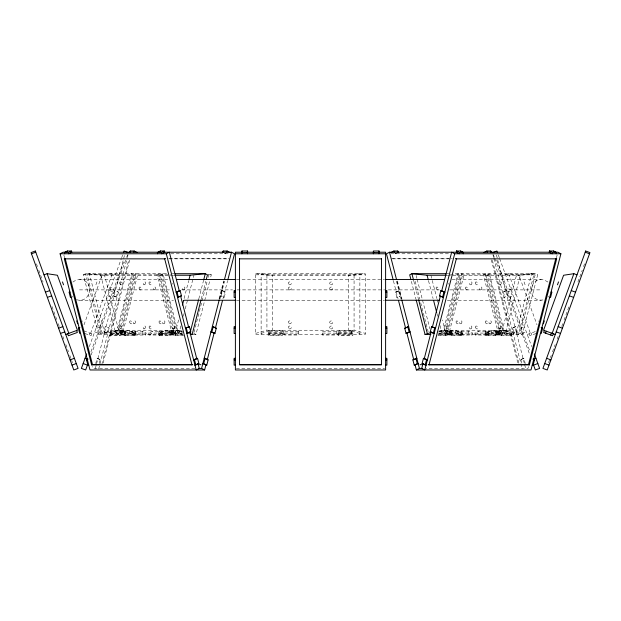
<?xml version="1.0" encoding="UTF-8"?>
<svg xmlns="http://www.w3.org/2000/svg" width="621" height="621" viewBox="0 0 621 621"><rect width="100%" height="100%" fill="white"/><g stroke="black" fill="none" stroke-linecap="round" stroke-linejoin="round"><path stroke-width="0.47" stroke-dasharray="3.1 2.33" d="M95.735 363.549L97.086 358.309L101.013 359.877L97.086 358.309M103.886 331.878L107.813 333.438L103.886 331.878L105.236 326.646L109.164 328.206L105.236 326.646M113.162 295.829L117.09 297.389L113.162 295.829L114.512 290.597L118.44 292.157L114.512 290.597M95.378 368.416L96.34 364.667M96.581 363.727L124.557 255.029M99.22 363.363L100.113 359.877M106.921 333.438L108.264 328.206M116.197 297.389L117.548 292.157M98.654 369.037L127.111 258.46M127.352 257.521L128.073 254.711M101.821 364.48L128.632 260.3M103.133 363.029L129.704 259.78M116.282 333.353L131.636 273.698L133.841 274.831L118.487 334.486L116.282 333.353L118.137 330.232L132.289 275.25L131.636 273.698M120.094 333.353L135.448 273.698L137.652 274.831L122.298 334.486L120.094 333.353L121.949 330.232L136.1 275.25L135.448 273.698M119.069 332.468L125.411 335.728L125.908 333.78L135.883 333.78L129.541 330.519L115.203 330.519L108.861 333.78L109.366 335.728L119.341 335.728L125.683 332.468L125.178 330.519L118.836 333.78L108.861 333.78M109.366 335.728L115.708 332.468L129.044 332.468L129.541 330.519M134.757 335.022L135.262 333.073L131.675 331.226L131.171 333.174L134.757 335.022L122.353 335.022L121.848 333.073L125.434 331.226L125.939 333.174L122.353 335.022M125.411 335.728L135.386 335.728L136.139 333.073L132.552 331.226L132.056 333.174L135.634 335.022L145.617 335.022L146.114 333.073L142.535 331.226L114.575 331.226L110.996 333.073L111.493 335.022L121.468 335.022L125.054 333.174L124.557 331.226L120.971 333.073L121.468 335.022M142.535 331.226L142.03 333.174L145.617 335.022M172.281 335.022L172.778 333.073L169.199 331.226L168.695 333.174L172.281 335.022L159.876 335.022L159.372 333.073L162.958 331.226L163.455 333.174L159.876 335.022M173.158 335.022L173.663 333.073L170.076 331.226L169.572 333.174L173.158 335.022L183.133 335.022L179.554 333.174L180.051 331.226L182.201 332.336M178.576 319.978L175.937 330.232L182.465 331.692M184.095 298.546L188.652 280.839M175.79 333.78L169.448 330.519L168.951 332.468L175.293 335.728L175.79 333.78L182.139 333.78M180.051 331.226L152.098 331.226L148.512 333.073L149.017 335.022L158.992 335.022L162.578 333.174L162.073 331.226L158.487 333.073L159.248 335.728L165.59 332.468L178.926 332.468L179.43 330.519L182.597 332.15M166.521 273.698L85.535 273.698L83.33 274.831L98.685 334.486L100.889 333.353L114.877 330.232L179.756 330.232L180.952 325.575M183.35 316.252L184.072 313.458M185.268 308.8L187.666 299.477M187.907 298.546L193.907 275.25M198.805 298.864L203.362 281.15M201.251 299.066L205.807 281.36M193.985 332.421L207.181 281.15M208.136 277.424L209.098 273.698L211.303 274.831L210.34 278.557M193.038 334.486L195.949 334.486L210.1 279.489M219.081 298.779L223.669 280.948M219.438 299.066L224.026 281.266M219.904 299.206L224.499 281.367M221.169 295.829L222.52 290.597L225.547 292.157L224.204 297.389L220.276 295.829L224.204 297.389M222.955 298.755L227.542 280.948M442.649 333.353L458.003 273.698L460.208 274.831L444.853 334.486L442.649 333.353L444.504 330.232L458.655 275.25L458.003 273.698M446.468 333.353L461.822 273.698L464.027 274.831L448.673 334.486L446.468 333.353L448.323 330.232L462.474 275.25L461.822 273.698M452.282 333.78L445.94 330.519L445.436 332.468L451.777 335.728L452.282 333.78L462.257 333.78L455.915 330.519L441.57 330.519L438.403 332.15M438.907 334.098L442.074 332.468L455.41 332.468L455.915 330.519M461.124 335.022L461.628 333.073L458.042 331.226L457.545 333.174L461.124 335.022L448.719 335.022L448.222 333.073L451.801 331.226L452.305 333.174L448.719 335.022M451.777 335.728L461.752 335.728L462.513 333.073L458.927 331.226L458.422 333.174L462.008 335.022L471.983 335.022L472.488 333.073L468.902 331.226L440.949 331.226L438.799 332.336M468.902 331.226L468.397 333.174L471.983 335.022M498.647 335.022L499.152 333.073L495.566 331.226L495.061 333.174L498.647 335.022L486.243 335.022L485.738 333.073L489.325 331.226L489.829 333.174L486.243 335.022M499.532 335.022L500.029 333.073L496.443 331.226L495.946 333.174L499.532 335.022L509.507 335.022L510.004 333.073L506.425 331.226L478.465 331.226L474.886 333.073L475.383 335.022L485.366 335.022L488.944 333.174L488.448 331.226L484.861 333.073L485.614 335.728L495.589 335.728L501.931 332.468M501.659 335.728L502.164 333.78L512.139 333.78L511.634 335.728L501.659 335.728L495.317 332.468L495.822 330.519L502.164 333.78M485.614 335.728L491.956 332.468L505.292 332.468L505.797 330.519L512.139 333.78M439.381 330.651L441.244 330.232L506.123 330.232L520.274 275.25L535.465 273.698L537.67 274.831L522.315 334.486L438.558 334.486M506.425 331.226L505.921 333.174L509.507 335.022M516.299 333.353L531.654 273.698L533.858 274.831L518.504 334.486L516.299 333.353L502.311 330.232L516.462 275.25L531.654 273.698M522.315 334.486L520.111 333.353L535.465 273.698L454.479 273.698M528.448 366.537L527.966 368.416L426.161 368.416M556.424 257.839L557.146 255.029M82.593 321.406L82.772 320.902M95.906 284.822L96.961 281.911M83.998 324.822L102.038 275.25L112.323 273.698L115.436 274.831M89.114 335.022L89.828 333.073M90.604 333.353L112.323 273.698M91.776 333.78L91.07 335.728L84.891 333.485M89.308 346.627L121.359 258.569M121.685 257.661L122.679 254.936M90.961 351.789L124.285 260.23M91.14 354.933L126.311 258.313M126.637 257.405L127.631 254.688M548.56 362.664L551.2 355.414M552.519 351.789L555.158 344.539M557.138 339.097L558.124 336.38M561.757 326.405L562.75 323.688M564.07 320.063L569.015 306.464M577.926 281.988L582.211 270.205M583.53 266.58L584.524 263.855M159.178 273.698L158.526 275.25L172.677 330.232L174.532 333.353L172.327 334.486L156.973 274.831L159.178 273.698L174.532 333.353M162.997 273.698L162.345 275.25L176.496 330.232L178.351 333.353L176.147 334.486L160.792 274.831L162.997 273.698L178.351 333.353M485.552 273.698L484.9 275.25L499.051 330.232L500.906 333.353L498.702 334.486L483.348 274.831L485.552 273.698L500.906 333.353M489.364 273.698L488.711 275.25L502.863 330.232L504.718 333.353L502.513 334.486L487.159 274.831L489.364 273.698L504.718 333.353M72.882 282.089L75.692 280.234L79.511 279.512L168.718 279.512M89.346 273.698L87.142 274.831L102.496 334.486L104.701 333.353L118.689 330.232L104.538 275.25L89.346 273.698L104.701 333.353M71.322 297.389L72.836 296.605M111.493 335.022L115.079 333.174L114.575 331.226M149.017 335.022L152.603 333.174L152.098 331.226M179.43 330.519L165.085 330.519L158.743 333.78L168.718 333.78L175.06 330.519L175.564 332.468L169.222 335.728L159.248 335.728M394.995 253.779L396.509 252.995M395.119 253.779L396.633 252.995M395.453 292.157L399.381 290.597L395.453 292.157L396.796 297.389L400.724 295.829L396.796 297.389M506.488 290.597L502.56 292.157L506.488 290.597L507.838 295.829L503.91 297.389L507.838 295.829M438.861 333.78L445.21 333.78L451.552 330.519L452.049 332.468L445.707 335.728L437.549 335.728M447.842 335.022L451.428 333.174L450.924 331.226L447.337 333.073L447.842 335.022L437.867 335.022L441.446 333.174L440.949 331.226M475.383 335.022L478.97 333.174L478.465 331.226M505.797 330.519L491.459 330.519L485.117 333.78L495.092 333.78L501.434 330.519M515.764 326.646L511.836 328.206L515.764 326.646L517.114 331.878L513.187 333.438L517.114 331.878M523.914 358.309L519.987 359.877L523.914 358.309L525.265 363.549M505.564 274.831L508.677 273.698L518.962 275.25L537.002 324.822M507.008 292.157L511.3 290.597M508.91 297.389L513.202 295.829M520.126 328.206L524.419 326.646M522.036 333.438L526.321 331.878M527.276 334.486L537.297 330.846M536.109 333.485L529.93 335.728L529.224 333.78M255.728 333.353L266.929 330.232L354.071 330.232L365.272 333.353M261.123 333.353L272.324 330.232L272.324 275.25L261.123 273.698L261.123 334.486M438.535 331.692L445.063 330.232L442.424 319.978M76.453 299.671C91.271 304.228 95.067 279.792 79.511 279.512M547.986 282.089C529.628 269.894 523.604 304.88 545.168 299.532M255.728 273.698L266.929 275.25L354.071 275.25L365.272 273.698L365.272 334.486L255.728 334.486L255.728 273.698L365.272 273.698M170.806 253.779L229.941 253.779M391.059 253.779L450.194 253.779M168.679 258.421L229.467 258.421M391.533 258.421L452.321 258.421M169.51 258.848L228.365 258.848M392.635 258.848L451.49 258.848M172.273 273.698L174.276 273.698M446.724 273.698L448.727 273.698M83.33 274.831L170.666 274.831M208.392 274.831L211.303 274.831M255.728 274.831L365.272 274.831M450.334 274.831L537.67 274.831M100.889 333.353L85.535 273.698L100.726 275.25L173.709 275.25M447.291 275.25L520.274 275.25M236.624 279.512L384.236 279.512M452.142 279.512L541.357 279.512M79.511 289.883L171.132 289.883M181.72 289.883L232.495 289.883M237.09 289.883L384.694 289.883M388.373 289.883L439.148 289.883M449.736 289.883L541.357 289.883M222.52 290.597L221.619 290.597L225.547 292.157M79.511 300.254L173.515 300.254M236.624 300.254L384.236 300.254M447.345 300.254L541.357 300.254M268.171 332.468L282.283 332.468M338.717 332.468L352.829 332.468M110.996 333.073L146.114 333.073M148.512 333.073L182.729 333.073M269.235 333.073L283.347 333.174M284.589 333.073L298.701 333.073M322.299 333.073L336.411 333.174M337.653 333.073L351.765 333.174M438.271 333.073L472.488 333.073M474.886 333.073L510.004 333.073M268.171 333.78L282.283 333.78M338.717 333.78L352.829 333.78M98.685 334.486L182.442 334.486M175.293 335.728L183.451 335.728M199.279 364.48L201.204 364.48M419.796 364.48L421.721 364.48M199.139 364.907L201.072 364.907M419.928 364.907L421.861 364.907M194.839 368.416L93.034 368.416L92.552 366.537M236.36 368.416L384.64 368.416M506.123 330.232L520.111 333.353M179.756 330.232L181.619 330.651M359.877 333.353L348.676 330.232L348.676 275.25L359.877 273.698L359.877 334.486M109.7 290.597L113.992 292.157M107.798 295.829L112.091 297.389M96.581 326.646L100.874 328.206M94.679 331.878L98.964 333.438M83.703 330.846L93.724 334.486M548.164 296.605L549.678 297.389M505.292 332.468L511.634 335.728M455.41 332.468L461.752 335.728M224.492 252.995L226.005 253.779M224.367 252.995L225.881 253.779M193.744 333.353L195.949 334.486M178.926 332.468L182.093 334.098M129.044 332.468L135.386 335.728M119.566 330.519L125.908 333.78M524.039 281.911L525.094 284.822M538.228 320.902L538.407 321.406M531.172 333.073L531.887 335.022M508.677 273.698L530.396 333.353M498.321 254.936L499.315 257.661M499.641 258.569L531.692 346.627M496.715 260.23L530.039 351.789M493.369 254.688L494.363 257.405M494.689 258.313L529.86 354.933M36.476 263.855L37.47 266.58M38.789 270.205L43.074 281.988M51.985 306.464L56.93 320.063M58.25 323.688L59.243 326.405M62.876 336.38L63.862 339.097M65.842 344.539L68.481 351.789M69.8 355.414L72.44 362.664M496.443 255.029L524.419 363.727M524.66 364.667L525.622 368.416M503.452 292.157L504.803 297.389M512.736 328.206L514.079 333.438M520.887 359.877L521.78 363.363M492.927 254.711L493.648 257.521M493.889 258.46L522.346 369.037M492.368 260.3L519.179 364.48M491.296 259.78L517.867 363.029M495.092 333.78L495.589 335.728M491.459 330.519L491.956 332.468M430.912 275.25L436.905 298.546M437.145 299.477L437.867 302.28M445.21 333.78L445.707 335.728M441.57 330.519L442.074 332.468M428.537 280.839L433.093 298.546M436.928 313.458L437.65 316.252M440.048 325.575L441.244 330.232M416.194 275.561L416.916 278.355M417.157 279.287L429.872 328.695M415.193 281.36L419.749 299.066M420.712 302.8L428.148 331.692M413.819 281.15L418.383 298.864M411.374 281.36L415.938 299.066M397.331 280.948L401.919 298.779M396.974 281.266L401.562 299.066M396.501 281.367L401.096 299.206M398.48 290.597L399.831 295.829M393.458 280.948L398.045 298.755M168.718 333.78L169.222 335.728M165.085 330.519L165.59 332.468M118.836 333.78L119.341 335.728M115.203 330.519L115.708 332.468M100.726 275.25L114.877 330.232M63.854 255.029L64.576 257.839M354.071 275.25L354.071 330.232M266.929 275.25L266.929 330.232M172.677 284.17A1.552 1.032 -62.8 0 1 172.7 283.37M448.3 283.37A1.552 1.032 62.8 0 1 448.323 284.17M121.7 331.226L121.196 333.174L124.782 335.022L125.287 333.073L121.7 331.226M159.217 331.226L158.72 333.174L162.306 335.022L162.803 333.073L159.217 331.226M448.067 331.226L447.57 333.174L451.149 335.022L451.653 333.073L448.067 331.226M485.591 331.226L485.086 333.174L488.673 335.022L489.177 333.073L485.591 331.226M135.409 331.226L131.823 333.073L132.327 335.022L135.914 333.174L135.409 331.226M172.933 331.226L169.347 333.073L169.851 335.022L173.43 333.174L172.933 331.226M461.783 331.226L458.197 333.073L458.694 335.022L462.28 333.174L461.783 331.226M499.3 331.226L495.713 333.073L496.218 335.022L499.804 333.174L499.3 331.226M282.283 330.519L268.171 330.519L268.171 335.728L282.283 335.728L282.283 330.519M352.829 330.519L338.717 330.519L338.717 335.728L352.829 335.728L352.829 330.519M283.347 331.226L269.235 331.226L269.235 335.022L283.347 335.022L283.347 331.226M298.701 331.226L284.589 331.226L284.589 335.022L298.701 335.022L298.701 331.226M336.411 331.226L322.299 331.226L322.299 335.022L336.411 335.022L336.411 331.226M351.765 331.226L337.653 331.226L337.653 335.022L351.765 335.022L351.765 331.226M184.142 289.603A1.552 1.032 -62.8 0 0 184.468 287.112A1.552 1.032 -62.8 0 0 182.582 288.718A1.552 1.032 -62.8 0 0 184.142 289.603M144.872 284.496A1.552 1.032 -62.8 0 0 145.198 281.996A1.552 1.032 -62.8 0 0 143.311 283.611A1.552 1.032 -62.8 0 0 144.872 284.496M154.8 289.603A1.552 1.032 -62.8 0 0 155.126 287.112A1.552 1.032 -62.8 0 0 153.24 288.718A1.552 1.032 -62.8 0 0 154.8 289.603M164.177 323.487A1.552 1.032 -62.8 0 0 164.503 320.995A1.552 1.032 -62.8 0 0 162.624 322.602A1.552 1.032 -62.8 0 0 164.177 323.487M174.105 328.602A1.552 1.032 -62.8 0 0 174.431 326.103A1.552 1.032 -62.8 0 0 172.545 327.717A1.552 1.032 -62.8 0 0 174.105 328.602M134.835 323.487A1.552 1.032 -62.8 0 0 135.161 320.995A1.552 1.032 -62.8 0 0 133.282 322.602A1.552 1.032 -62.8 0 0 134.835 323.487M144.763 328.602A1.552 1.032 -62.8 0 0 145.089 326.103A1.552 1.032 -62.8 0 0 143.203 327.717A1.552 1.032 -62.8 0 0 144.763 328.602M119.667 283.021A1.552 1.032 62.8 0 0 121.499 284.775A1.552 1.032 62.8 0 0 121.312 282.314A1.552 1.032 62.8 0 0 119.667 283.021M109.738 288.136A1.552 1.032 62.8 0 0 111.57 289.883A1.552 1.032 62.8 0 0 111.384 287.422A1.552 1.032 62.8 0 0 109.738 288.136M149.009 283.021A1.552 1.032 62.8 0 0 150.841 284.775A1.552 1.032 62.8 0 0 150.655 282.314A1.552 1.032 62.8 0 0 149.009 283.021M139.081 288.136A1.552 1.032 62.8 0 0 140.913 289.883A1.552 1.032 62.8 0 0 140.726 287.422A1.552 1.032 62.8 0 0 139.081 288.136M129.704 322.02A1.552 1.032 62.8 0 0 131.536 323.766A1.552 1.032 62.8 0 0 131.349 321.305A1.552 1.032 62.8 0 0 129.704 322.02M119.775 327.127A1.552 1.032 62.8 0 0 121.607 328.874A1.552 1.032 62.8 0 0 121.421 326.413A1.552 1.032 62.8 0 0 119.775 327.127M159.046 322.02A1.552 1.032 62.8 0 0 160.878 323.766A1.552 1.032 62.8 0 0 160.692 321.305A1.552 1.032 62.8 0 0 159.046 322.02M149.118 327.127A1.552 1.032 62.8 0 0 150.95 328.874A1.552 1.032 62.8 0 0 150.763 326.413A1.552 1.032 62.8 0 0 149.118 327.127M330.473 284.635A1.552 1.459 0 0 0 332.802 283.37A1.552 1.459 0 0 0 330.473 282.105A1.552 1.459 0 0 0 330.473 284.635M330.473 289.743A1.552 1.459 0 0 0 332.802 288.478A1.552 1.459 0 0 0 330.473 287.212A1.552 1.459 0 0 0 330.473 289.743M288.975 284.635A1.552 1.459 0 0 0 291.311 283.37A1.552 1.459 0 0 0 288.975 282.105A1.552 1.459 0 0 0 288.975 284.635M288.975 289.743A1.552 1.459 0 0 0 291.311 288.478A1.552 1.459 0 0 0 288.975 287.212A1.552 1.459 0 0 0 288.975 289.743M330.473 323.626A1.552 1.459 0 0 0 332.802 322.361A1.552 1.459 0 0 0 330.473 321.096A1.552 1.459 0 0 0 330.473 323.626M330.473 328.734A1.552 1.459 0 0 0 332.802 327.469A1.552 1.459 0 0 0 330.473 326.204A1.552 1.459 0 0 0 330.473 328.734M288.975 323.626A1.552 1.459 0 0 0 291.311 322.361A1.552 1.459 0 0 0 288.975 321.096A1.552 1.459 0 0 0 288.975 323.626M288.975 328.734A1.552 1.459 0 0 0 291.311 327.469A1.552 1.459 0 0 0 288.975 326.204A1.552 1.459 0 0 0 288.975 328.734M475.383 283.021A1.552 1.032 62.8 0 0 477.207 284.775A1.552 1.032 62.8 0 0 477.021 282.314A1.552 1.032 62.8 0 0 475.383 283.021M465.455 288.136A1.552 1.032 62.8 0 0 467.279 289.883A1.552 1.032 62.8 0 0 467.101 287.422A1.552 1.032 62.8 0 0 465.455 288.136M436.113 288.136A1.552 1.032 62.8 0 0 437.945 289.883A1.552 1.032 62.8 0 0 437.758 287.422A1.552 1.032 62.8 0 0 436.113 288.136M485.412 322.02A1.552 1.032 62.8 0 0 487.244 323.766A1.552 1.032 62.8 0 0 487.058 321.305A1.552 1.032 62.8 0 0 485.412 322.02M475.492 327.127A1.552 1.032 62.8 0 0 477.316 328.874A1.552 1.032 62.8 0 0 477.138 326.413A1.552 1.032 62.8 0 0 475.492 327.127M456.07 322.02A1.552 1.032 62.8 0 0 457.902 323.766A1.552 1.032 62.8 0 0 457.716 321.305A1.552 1.032 62.8 0 0 456.07 322.02M446.15 327.127A1.552 1.032 62.8 0 0 447.974 328.874A1.552 1.032 62.8 0 0 447.795 326.413A1.552 1.032 62.8 0 0 446.15 327.127M471.246 284.496A1.552 1.032 -62.8 0 0 471.572 281.996A1.552 1.032 -62.8 0 0 469.686 283.611A1.552 1.032 -62.8 0 0 471.246 284.496M481.166 289.603A1.552 1.032 -62.8 0 0 481.492 287.112A1.552 1.032 -62.8 0 0 479.614 288.718A1.552 1.032 -62.8 0 0 481.166 289.603M500.58 284.496A1.552 1.032 -62.8 0 0 500.914 281.996A1.552 1.032 -62.8 0 0 499.028 283.611A1.552 1.032 -62.8 0 0 500.58 284.496M510.509 289.603A1.552 1.032 -62.8 0 0 510.835 287.112A1.552 1.032 -62.8 0 0 508.956 288.718A1.552 1.032 -62.8 0 0 510.509 289.603M461.209 323.487A1.552 1.032 -62.8 0 0 461.535 320.995A1.552 1.032 -62.8 0 0 459.649 322.602A1.552 1.032 -62.8 0 0 461.209 323.487M471.129 328.602A1.552 1.032 -62.8 0 0 471.463 326.103A1.552 1.032 -62.8 0 0 469.577 327.717A1.552 1.032 -62.8 0 0 471.129 328.602M490.551 323.487A1.552 1.032 -62.8 0 0 490.877 320.995A1.552 1.032 -62.8 0 0 488.991 322.602A1.552 1.032 -62.8 0 0 490.551 323.487M500.472 328.602A1.552 1.032 -62.8 0 0 500.798 326.103A1.552 1.032 -62.8 0 0 498.919 327.717A1.552 1.032 -62.8 0 0 500.472 328.602"/><path stroke-width="0.93" d="M129.874 252.211L130.177 251.024L134.245 251.024L133.934 252.211M129.999 252.211L130.301 251.024M182.419 305.074L183.614 300.409M188.893 279.908L190.088 275.25L205.279 273.698L207.492 274.831L206.288 279.489M198.565 299.796L189.925 333.353L192.137 334.486L201.01 299.997M203.603 280.218L205.279 273.698L175.238 273.698M222.846 252.211L223.156 251.024L227.216 251.024L226.913 252.211M222.97 252.211L223.281 251.024M198.697 368.416L201.592 368.416L219.197 300.005M224.507 279.388L231.501 252.211L234.536 253.779L227.783 280.017M203.742 363.549L205.093 358.309L208.12 359.877L206.777 365.109L202.85 363.549L206.777 365.109M211.893 331.878L213.236 326.646L216.271 328.206L214.928 333.438L211 331.878L214.928 333.438M66.028 252.211L63.132 252.211L60.097 253.779L90.006 369.976L204.627 369.976L206.071 364.348M207.282 359.668L214.276 332.491M215.479 327.803L222.473 300.634M422.109 363.549L426.037 365.109L422.109 363.549L423.452 358.309L427.38 359.877L423.452 358.309M430.252 331.878L434.188 333.438L430.252 331.878L431.603 326.646L435.531 328.206L431.603 326.646M439.536 295.829L443.464 297.389L439.536 295.829L440.879 290.597L444.807 292.157L440.879 290.597M422.955 363.727L421.744 368.416L424.78 369.976L454.688 253.779L560.903 253.779L530.994 369.976L416.373 369.976L414.929 364.348M424.159 359.039L431.153 331.87M432.363 327.182L440.32 296.256M441.523 291.575L451.653 252.211L454.688 253.779M425.137 365.109L426.487 359.877M433.287 333.438L434.638 328.206M442.563 297.389L443.914 292.157M463.646 252.584L460.611 251.024L456.551 251.024L456.241 252.211L459.276 253.779L459.579 252.584L463.522 252.584L463.212 253.779M456.365 252.211L456.676 251.024M429.018 364.907L456.319 258.848L556.664 258.848L529.371 364.907L429.018 364.907L428.195 364.48M556.618 252.584L553.59 251.024L549.523 251.024L549.22 252.211L552.248 253.779L552.558 252.584L556.494 252.584L556.191 253.779M549.344 252.211L549.647 251.024M429.158 364.48L528.541 364.48L555.834 258.421L556.664 258.848M532.973 359.093L534.495 359.877L533.144 365.109L532.251 365.109M541.124 327.422L542.645 328.206L541.295 333.438L540.402 333.438M86.668 353.892L81.382 368.416L85.667 369.976L87.646 364.527M123.672 252.211L124.107 251.024L128.392 252.584M543.266 323.82L544.33 320.902M557.464 284.822L558.52 281.911M544.361 330.519L543.654 332.468L552.62 335.728L553.334 333.78M545.603 333.174L546.317 331.226M550.672 335.022L551.386 333.073M552.162 333.353L573.874 273.698L576.994 274.831M64.685 253.779L64.382 252.584L67.41 251.024L71.477 251.024L71.78 252.211M64.506 252.584L67.542 251.024M68.318 252.584L71.353 251.024L71.656 252.211L68.628 253.779L68.318 252.584L64.382 252.584M192.805 364.48L191.982 364.907L91.629 364.907L64.336 258.848L65.166 258.421L92.459 364.48L191.842 364.48M157.664 253.779L157.354 252.584L160.389 251.024L164.449 251.024L164.759 252.211M157.478 252.584L160.513 251.024M161.297 252.584L164.324 251.024L164.635 252.211L161.6 253.779L161.297 252.584L157.354 252.584M60.097 253.779L166.312 253.779L169.347 252.211L179.477 291.575M64.336 258.848L164.681 258.848L165.512 258.421M80.598 333.438L79.705 333.438L78.355 328.206L79.876 327.422M180.121 290.597L176.193 292.157L180.121 290.597L181.464 295.829L177.536 297.389L181.464 295.829M88.749 365.109L87.856 365.109L86.505 359.877L88.027 359.093M91.629 364.907L92.459 364.48M189.397 326.646L185.469 328.206L189.397 326.646L190.748 331.878L186.812 333.438L190.748 331.878M457.095 252.211L389.499 252.211L386.464 253.779L393.217 280.017M390.749 252.584L393.908 251.024L394.211 252.211M197.548 358.309L193.62 359.877L197.548 358.309L198.891 363.549L194.963 365.109L198.891 363.549M483.728 252.584L486.88 251.024L487.19 252.211M404.729 328.206L408.657 326.646L404.729 328.206L406.072 333.438L410 331.878L406.072 333.438M416.179 299.997L425.051 334.486L430.99 332.522M412.88 359.877L416.807 358.309L412.88 359.877L414.223 365.109L418.15 363.549L414.223 365.109M416.373 369.976L419.408 368.416L422.303 368.416M31.485 253.779L35.77 252.211M44.006 274.831L47.126 273.698L57.404 275.25L77.415 330.232L65.717 334.486M45.449 292.157L49.742 290.597M47.359 297.389L51.644 295.829M58.576 328.206L62.861 326.646M60.478 333.438L64.77 331.878M70.103 359.877L74.388 358.309M72.005 365.109L76.29 363.549M492.608 252.584L496.893 251.024L497.328 252.211M533.369 359.248L535.946 358.309M533.563 365.109L537.848 363.549M573.874 273.698L563.596 275.25L543.585 330.232L555.283 334.486M393.784 251.024L397.844 251.024L398.154 252.211M486.755 251.024L490.823 251.024L491.126 252.211M70.856 252.211L159.69 252.211M163.556 252.211L231.501 252.211M242.174 252.211L235.39 252.211L235.39 369.976L385.61 369.976L385.61 252.211L378.826 252.211M247.026 252.211L373.974 252.211M461.31 252.211L550.144 252.211M554.972 252.211L557.868 252.211L560.903 253.779M241.887 252.584L247.453 252.584M373.368 252.584L378.942 252.584M235.39 253.779L385.61 253.779M239.543 258.848L381.457 258.848M445.824 273.698L411.902 273.698L409.697 274.831L410.9 279.489M174.68 275.25L190.088 275.25M413.586 280.218L411.902 273.698L427.093 275.25L446.367 275.25M176.395 279.512L235.693 279.512M385.167 279.512L444.465 279.512M235.39 290.597L234.125 290.597L234.125 297.389L235.39 297.389M385.61 290.597L386.875 290.597L386.875 297.389L385.61 297.389M69.971 292.157L69.078 292.157L70.429 297.389L71.322 297.389M234.125 292.157L235.39 292.157M385.61 292.157L386.875 292.157M551.029 292.157L551.922 292.157L550.571 297.389L549.678 297.389M184.072 300.254L235.693 300.254M385.167 300.254L439.668 300.254M213.236 326.646L212.343 326.646L216.271 328.206M235.39 326.646L234.125 326.646L234.125 333.438L235.39 333.438M385.61 326.646L386.875 326.646L386.875 333.438L385.61 333.438M78.355 328.206L79.255 328.206M234.125 328.206L235.39 328.206M385.61 328.206L386.875 328.206M541.745 328.206L542.645 328.206M190.197 334.486L192.137 334.486M425.051 334.486L430.865 334.486M205.093 358.309L204.193 358.309L208.12 359.877M235.39 358.309L234.125 358.309L234.125 365.109L235.39 365.109M385.61 358.309L386.875 358.309L386.875 365.109L385.61 365.109M86.505 359.877L87.406 359.877M234.125 359.877L235.39 359.877M385.61 359.877L386.875 359.877M533.594 359.877L534.495 359.877M239.543 364.48L381.457 364.48M585.23 252.211L589.515 253.779M571.258 290.597L575.551 292.157M569.356 295.829L573.641 297.389M558.139 326.646L562.424 328.206M556.23 331.878L560.522 333.438M546.612 358.309L550.897 359.877M544.71 363.549L548.995 365.109M85.054 358.309L87.631 359.248M83.152 363.549L87.437 365.109M553.458 251.024L556.494 252.584M549.523 251.024L552.558 252.584M460.487 251.024L463.522 252.584M456.551 251.024L459.579 252.584M455.488 258.421L456.319 258.848M528.541 364.48L529.371 364.907M227.092 251.024L230.251 252.584M134.12 251.024L137.272 252.584M201.592 368.416L204.627 369.976M534.332 353.892L539.618 368.416L535.333 369.976L533.354 364.527M62.48 281.911L63.536 284.822M76.67 320.902L77.734 323.82M76.639 330.519L77.346 332.468L68.38 335.728L67.666 333.78M47.126 273.698L68.838 333.353M490.699 251.024L491.001 252.211M427.093 275.25L428.296 279.908M433.574 300.409L436.687 312.526M418.624 299.796L427.256 333.353M397.719 251.024L398.03 252.211M389.499 252.211L396.493 279.388M401.803 300.005L419.408 368.416M407.764 326.646L409.107 331.878M415.907 358.309L417.258 363.549M398.527 300.634L405.521 327.803M406.724 332.491L413.718 359.668M180.68 296.256L188.637 327.182M189.847 331.87L196.841 359.039M198.045 363.727L199.256 368.416L196.22 369.976L166.312 253.779M177.086 292.157L178.437 297.389M186.362 328.206L187.713 333.438M194.513 359.877L195.863 365.109M164.681 258.848L191.982 364.907M381.457 258.421L381.457 364.907L239.543 364.907L239.543 258.421M379.113 252.584L379.113 251.024L373.368 251.024L373.368 253.779M378.942 251.024L378.942 253.779M247.632 252.584L247.632 251.024L241.887 251.024L241.887 253.779M247.453 251.024L247.453 253.779M242.058 251.024L242.058 252.584M585.657 251.024L542.933 368.416L547.225 369.976L589.95 252.584L585.657 251.024M35.343 251.024L31.05 252.584L73.775 369.976L78.067 368.416L35.343 251.024"/></g></svg>
